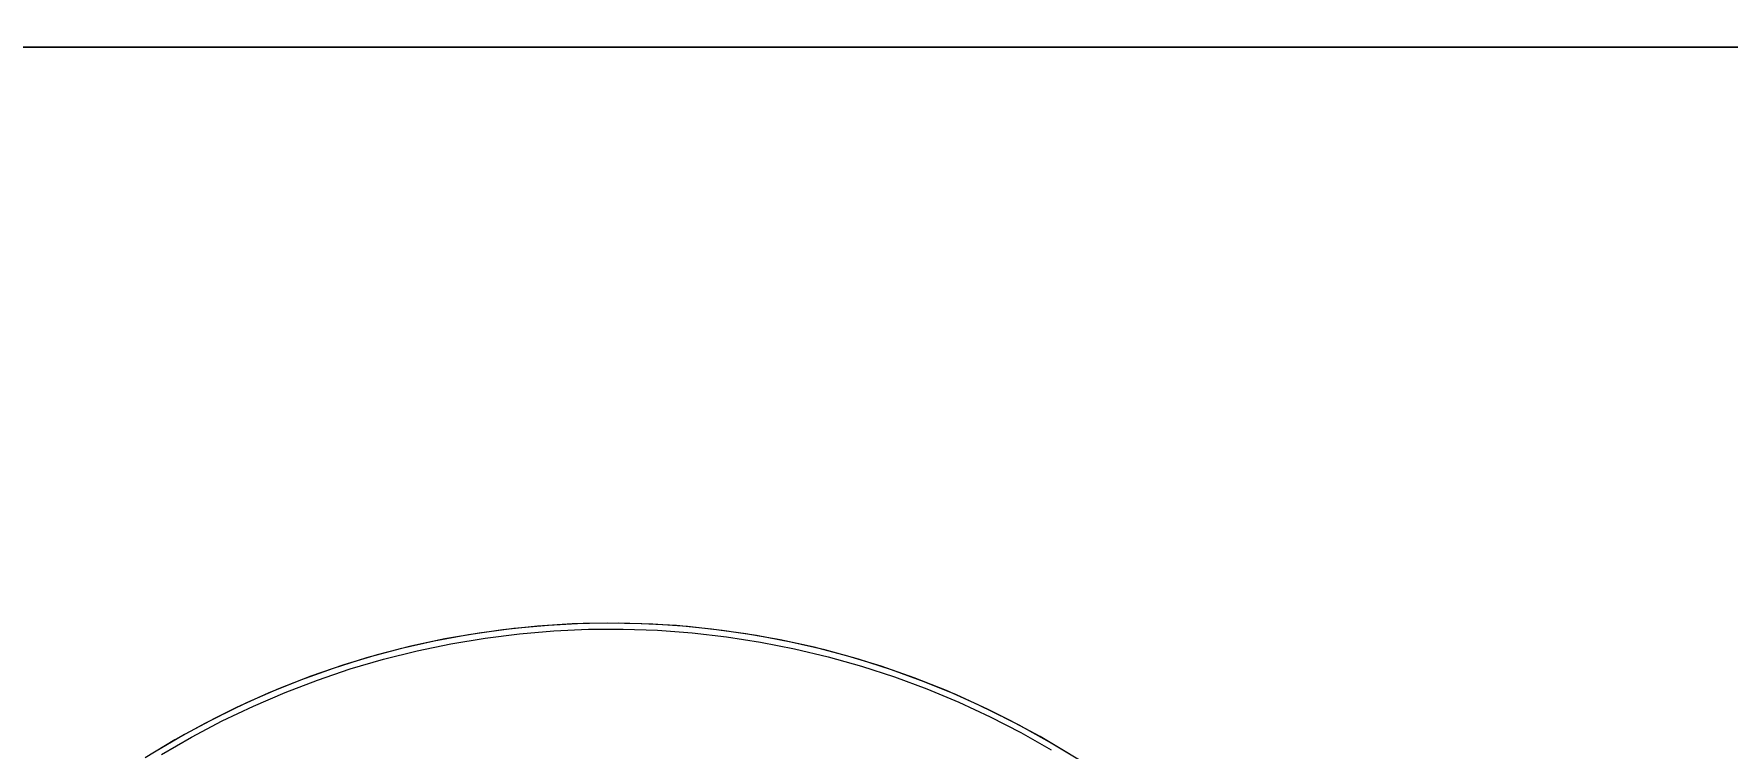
# Model space of a CAD drawing. Header units: millimetres. Extents: x -22227 to 20164, y 15335 to 61747.
# Drawn here: x -6473 to -5887, y 59705 to 59951 of the extents above; entities that cross this region are included whole.
import ezdxf

# ---------------------------------------------------------------- set-up
doc = ezdxf.new("R2010")
doc.units = ezdxf.units.MM
for name, color, linetype, lineweight in [('A-ANNO-DIMS', 7, 'Continuous', 9), ('A-ANNO-DIMS-170', 7, 'Continuous', 9), ('M-EQPM', 7, 'Continuous', 5)]:
    doc.layers.add(name, color=color, linetype=linetype, lineweight=lineweight)
doc.styles.add('Arial_2', font='arial.ttf', dxfattribs={"width": 0.8, "height": 340})
doc.dimstyles.new('AK_DIM_2_0_Arial', dxfattribs={"dimscale": 304.8, "dimtxt": 346.888196, "dimasz": 0.278871, "dimexe": 0.557743, "dimexo": 0.557743, "dimgap": 0.055774, "dimtad": 1, "dimdec": 0, "dimzin": 0, "dimdsep": 46, "dimtxsty": 'Arial_2', "dimblk1": 'OBLIQUE', "dimblk2": 'OBLIQUE', "dimsah": 1, "dimcen": 0.09, "dimadec": 0, "dimazin": 0, "dimtfac": 1, "dimtdec": 4, "dimtix": 1, "dimtmove": 0, "dimatfit": 3, "dimfxl": 1, "dimtvp": 1, "dimtolj": 1, "dimtzin": 0, "dimarcsym": 2})

# ---------------------------------------------------------------- blocks, each defined once
blk = doc.blocks.new('DanNong_VRV - OD-A-1-1235631-MẶT BẰNG BỐ TRÍ THIẾT BỊ')
at = {"layer": 'M-EQPM'}
for p, q in [((-885, 688.22), (655, 688.22)), ((-885, 688.22), (655, 688.22)), ((-876.43, 688.22), (655, 688.22)), ((-846.87, 688.22), (616.87, 688.22)), ((-846.87, 688.22), (585, 688.22)), ((616.87, 688.22), (-846.87, 688.22)), ((616.87, 688.22), (-846.87, 688.22)), ((616.87, 688.22), (-846.87, 688.22)), ((616.87, 688.22), (-846.87, 688.22)), ((616.87, 688.22), (-846.87, 688.22)), ((616.87, 688.22), (-846.87, 688.22)), ((616.87, 688.22), (-846.87, 688.22)), ((616.87, 688.22), (-846.87, 688.22)), ((616.87, 688.22), (-846.87, 688.22)), ((616.87, 688.22), (-846.87, 688.22)), ((-688.5, 688.22), (515.5, 688.22))]:
    blk.add_line(p, q, dxfattribs=at)
at = {"layer": 'M-EQPM', "flags": 128}
for points in [[(-283.58, 443.85), (-293.93, 450), (-304.52, 455.74), (-315.33, 461.04), (-326.34, 465.91), (-337.54, 470.33), (-348.9, 474.3), (-360.42, 477.81), (-372.06, 480.87), (-383.82, 483.45), (-395.68, 485.56), (-407.6, 487.19), (-419.59, 488.35), (-431.61, 489.03), (-443.65, 489.22), (-455.68, 488.93), (-467.7, 488.17), (-479.67, 486.92), (-491.59, 485.19), (-503.42, 482.99), (-515.16, 480.32), (-526.78, 477.18), (-538.27, 473.58), (-549.61, 469.52), (-560.77, 465.01), (-571.74, 460.06), (-582.51, 454.68), (-593.05, 448.87), (-603.36, 442.64)], [(-283.58, 443.85), (-293.93, 450), (-304.52, 455.74), (-315.33, 461.04), (-326.34, 465.91), (-337.54, 470.33), (-348.9, 474.3), (-360.42, 477.81), (-372.06, 480.87), (-383.82, 483.45), (-395.68, 485.56), (-407.6, 487.19), (-419.59, 488.35), (-431.61, 489.03), (-443.65, 489.22), (-455.68, 488.93), (-467.7, 488.17), (-479.67, 486.92), (-491.59, 485.19), (-503.42, 482.99), (-515.16, 480.32), (-526.78, 477.18), (-538.27, 473.58), (-549.61, 469.52), (-560.77, 465.01), (-571.74, 460.06), (-582.51, 454.68), (-593.05, 448.87), (-603.36, 442.64)], [(-280.38, 441.83), (-290.65, 448.11), (-301.16, 453.98), (-311.9, 459.42), (-322.85, 464.42), (-333.99, 468.98), (-345.31, 473.1), (-356.78, 476.76), (-368.39, 479.96), (-380.11, 482.69), (-391.94, 484.95), (-403.84, 486.73), (-415.81, 488.04), (-427.82, 488.86), (-439.86, 489.21), (-451.89, 489.08), (-463.92, 488.46), (-475.91, 487.36), (-487.84, 485.79), (-499.71, 483.74), (-511.48, 481.21), (-523.14, 478.22), (-534.67, 474.76), (-546.06, 470.85), (-557.27, 466.48), (-568.31, 461.67), (-579.14, 456.42), (-589.76, 450.74), (-600.14, 444.64)], [(-597.61, 443.84), (-587.26, 449.84), (-576.68, 455.42), (-565.89, 460.57), (-554.9, 465.29), (-543.73, 469.56), (-532.4, 473.39), (-520.93, 476.75), (-509.32, 479.66), (-497.62, 482.1), (-485.82, 484.07), (-473.96, 485.56), (-462.04, 486.58), (-450.09, 487.13), (-438.13, 487.19), (-426.18, 486.78), (-414.26, 485.89), (-402.38, 484.52), (-390.56, 482.68), (-378.83, 480.36), (-367.19, 477.58), (-355.68, 474.34), (-344.31, 470.64), (-333.1, 466.49), (-322.06, 461.89), (-311.21, 456.85), (-300.57, 451.39), (-290.16, 445.5)], [(-597.61, 443.84), (-587.26, 449.84), (-576.68, 455.42), (-565.89, 460.57), (-554.9, 465.29), (-543.73, 469.56), (-532.4, 473.39), (-520.93, 476.75), (-509.32, 479.66), (-497.62, 482.1), (-485.82, 484.07), (-473.96, 485.56), (-462.04, 486.58), (-450.09, 487.13), (-438.13, 487.19), (-426.18, 486.78), (-414.26, 485.89), (-402.38, 484.52), (-390.56, 482.68), (-378.83, 480.36), (-367.19, 477.58), (-355.68, 474.34), (-344.31, 470.64), (-333.1, 466.49), (-322.06, 461.89), (-311.21, 456.85), (-300.57, 451.39), (-290.16, 445.5)], [(-597.61, 443.84), (-587.26, 449.84), (-576.68, 455.42), (-565.89, 460.57), (-554.9, 465.29), (-543.73, 469.56), (-532.4, 473.39), (-520.93, 476.75), (-509.32, 479.66), (-497.62, 482.1), (-485.82, 484.07), (-473.96, 485.56), (-462.04, 486.58), (-450.09, 487.13), (-438.13, 487.19), (-426.18, 486.78), (-414.26, 485.89), (-402.38, 484.52), (-390.56, 482.68), (-378.83, 480.36), (-367.19, 477.58), (-355.68, 474.34), (-344.31, 470.64), (-333.1, 466.49), (-322.06, 461.89), (-311.21, 456.85), (-300.57, 451.39), (-290.16, 445.5)]]:
    blk.add_lwpolyline(points, dxfattribs=at)
blk = doc.blocks.new('DanNong_VRV - OD-A-1-V174-MẶT BẰNG BỐ TRÍ THIẾT BỊ')
at = {"layer": 'M-EQPM'}
for p, q in [((-885, 688.22), (655, 688.22)), ((-885, 688.22), (655, 688.22)), ((-885, 688.22), (655, 688.22)), ((-885, 688.22), (655, 688.22)), ((-876.43, 688.22), (655, 688.22)), ((-876.43, 688.22), (655, 688.22)), ((-846.87, 688.22), (616.87, 688.22)), ((-846.87, 688.22), (585, 688.22)), ((616.87, 688.22), (-846.87, 688.22)), ((616.87, 688.22), (-846.87, 688.22)), ((616.87, 688.22), (-846.87, 688.22)), ((616.87, 688.22), (-846.87, 688.22)), ((616.87, 688.22), (-846.87, 688.22)), ((616.87, 688.22), (-846.87, 688.22)), ((616.87, 688.22), (-846.87, 688.22)), ((616.87, 688.22), (-846.87, 688.22)), ((616.87, 688.22), (-846.87, 688.22)), ((616.87, 688.22), (-846.87, 688.22)), ((-846.87, 688.22), (616.87, 688.22)), ((-846.87, 688.22), (585, 688.22)), ((616.87, 688.22), (-846.87, 688.22)), ((616.87, 688.22), (-846.87, 688.22)), ((616.87, 688.22), (-846.87, 688.22)), ((616.87, 688.22), (-846.87, 688.22)), ((616.87, 688.22), (-846.87, 688.22)), ((616.87, 688.22), (-846.87, 688.22)), ((616.87, 688.22), (-846.87, 688.22)), ((616.87, 688.22), (-846.87, 688.22)), ((616.87, 688.22), (-846.87, 688.22)), ((616.87, 688.22), (-846.87, 688.22)), ((-688.5, 688.22), (515.5, 688.22)), ((-688.5, 688.22), (515.5, 688.22))]:
    blk.add_line(p, q, dxfattribs=at)
at = {"layer": 'M-EQPM', "flags": 128}
for points in [[(-283.58, 443.85), (-293.93, 450), (-304.52, 455.74), (-315.33, 461.04), (-326.34, 465.91), (-337.54, 470.33), (-348.9, 474.3), (-360.42, 477.81), (-372.06, 480.87), (-383.82, 483.45), (-395.68, 485.56), (-407.6, 487.19), (-419.59, 488.35), (-431.61, 489.03), (-443.65, 489.22), (-455.68, 488.93), (-467.7, 488.17), (-479.67, 486.92), (-491.59, 485.19), (-503.42, 482.99), (-515.16, 480.32), (-526.78, 477.18), (-538.27, 473.58), (-549.61, 469.52), (-560.77, 465.01), (-571.74, 460.06), (-582.51, 454.68), (-593.05, 448.87), (-603.36, 442.64)], [(-283.58, 443.85), (-293.93, 450), (-304.52, 455.74), (-315.33, 461.04), (-326.34, 465.91), (-337.54, 470.33), (-348.9, 474.3), (-360.42, 477.81), (-372.06, 480.87), (-383.82, 483.45), (-395.68, 485.56), (-407.6, 487.19), (-419.59, 488.35), (-431.61, 489.03), (-443.65, 489.22), (-455.68, 488.93), (-467.7, 488.17), (-479.67, 486.92), (-491.59, 485.19), (-503.42, 482.99), (-515.16, 480.32), (-526.78, 477.18), (-538.27, 473.58), (-549.61, 469.52), (-560.77, 465.01), (-571.74, 460.06), (-582.51, 454.68), (-593.05, 448.87), (-603.36, 442.64)], [(-283.58, 443.85), (-293.93, 450), (-304.52, 455.74), (-315.33, 461.04), (-326.34, 465.91), (-337.54, 470.33), (-348.9, 474.3), (-360.42, 477.81), (-372.06, 480.87), (-383.82, 483.45), (-395.68, 485.56), (-407.6, 487.19), (-419.59, 488.35), (-431.61, 489.03), (-443.65, 489.22), (-455.68, 488.93), (-467.7, 488.17), (-479.67, 486.92), (-491.59, 485.19), (-503.42, 482.99), (-515.16, 480.32), (-526.78, 477.18), (-538.27, 473.58), (-549.61, 469.52), (-560.77, 465.01), (-571.74, 460.06), (-582.51, 454.68), (-593.05, 448.87), (-603.36, 442.64)], [(-283.58, 443.85), (-293.93, 450), (-304.52, 455.74), (-315.33, 461.04), (-326.34, 465.91), (-337.54, 470.33), (-348.9, 474.3), (-360.42, 477.81), (-372.06, 480.87), (-383.82, 483.45), (-395.68, 485.56), (-407.6, 487.19), (-419.59, 488.35), (-431.61, 489.03), (-443.65, 489.22), (-455.68, 488.93), (-467.7, 488.17), (-479.67, 486.92), (-491.59, 485.19), (-503.42, 482.99), (-515.16, 480.32), (-526.78, 477.18), (-538.27, 473.58), (-549.61, 469.52), (-560.77, 465.01), (-571.74, 460.06), (-582.51, 454.68), (-593.05, 448.87), (-603.36, 442.64)], [(-280.38, 441.83), (-290.65, 448.11), (-301.16, 453.98), (-311.9, 459.42), (-322.85, 464.42), (-333.99, 468.98), (-345.31, 473.1), (-356.78, 476.76), (-368.39, 479.96), (-380.11, 482.69), (-391.94, 484.95), (-403.84, 486.73), (-415.81, 488.04), (-427.82, 488.86), (-439.86, 489.21), (-451.89, 489.08), (-463.92, 488.46), (-475.91, 487.36), (-487.84, 485.79), (-499.71, 483.74), (-511.48, 481.21), (-523.14, 478.22), (-534.67, 474.76), (-546.06, 470.85), (-557.27, 466.48), (-568.31, 461.67), (-579.14, 456.42), (-589.76, 450.74), (-600.14, 444.64)], [(-280.38, 441.83), (-290.65, 448.11), (-301.16, 453.98), (-311.9, 459.42), (-322.85, 464.42), (-333.99, 468.98), (-345.31, 473.1), (-356.78, 476.76), (-368.39, 479.96), (-380.11, 482.69), (-391.94, 484.95), (-403.84, 486.73), (-415.81, 488.04), (-427.82, 488.86), (-439.86, 489.21), (-451.89, 489.08), (-463.92, 488.46), (-475.91, 487.36), (-487.84, 485.79), (-499.71, 483.74), (-511.48, 481.21), (-523.14, 478.22), (-534.67, 474.76), (-546.06, 470.85), (-557.27, 466.48), (-568.31, 461.67), (-579.14, 456.42), (-589.76, 450.74), (-600.14, 444.64)], [(-597.61, 443.84), (-587.26, 449.84), (-576.68, 455.42), (-565.89, 460.57), (-554.9, 465.29), (-543.73, 469.56), (-532.4, 473.39), (-520.93, 476.75), (-509.32, 479.66), (-497.62, 482.1), (-485.82, 484.07), (-473.96, 485.56), (-462.04, 486.58), (-450.09, 487.13), (-438.13, 487.19), (-426.18, 486.78), (-414.26, 485.89), (-402.38, 484.52), (-390.56, 482.68), (-378.83, 480.36), (-367.19, 477.58), (-355.68, 474.34), (-344.31, 470.64), (-333.1, 466.49), (-322.06, 461.89), (-311.21, 456.85), (-300.57, 451.39), (-290.16, 445.5)], [(-597.61, 443.84), (-587.26, 449.84), (-576.68, 455.42), (-565.89, 460.57), (-554.9, 465.29), (-543.73, 469.56), (-532.4, 473.39), (-520.93, 476.75), (-509.32, 479.66), (-497.62, 482.1), (-485.82, 484.07), (-473.96, 485.56), (-462.04, 486.58), (-450.09, 487.13), (-438.13, 487.19), (-426.18, 486.78), (-414.26, 485.89), (-402.38, 484.52), (-390.56, 482.68), (-378.83, 480.36), (-367.19, 477.58), (-355.68, 474.34), (-344.31, 470.64), (-333.1, 466.49), (-322.06, 461.89), (-311.21, 456.85), (-300.57, 451.39), (-290.16, 445.5)], [(-597.61, 443.84), (-587.26, 449.84), (-576.68, 455.42), (-565.89, 460.57), (-554.9, 465.29), (-543.73, 469.56), (-532.4, 473.39), (-520.93, 476.75), (-509.32, 479.66), (-497.62, 482.1), (-485.82, 484.07), (-473.96, 485.56), (-462.04, 486.58), (-450.09, 487.13), (-438.13, 487.19), (-426.18, 486.78), (-414.26, 485.89), (-402.38, 484.52), (-390.56, 482.68), (-378.83, 480.36), (-367.19, 477.58), (-355.68, 474.34), (-344.31, 470.64), (-333.1, 466.49), (-322.06, 461.89), (-311.21, 456.85), (-300.57, 451.39), (-290.16, 445.5)], [(-597.61, 443.84), (-587.26, 449.84), (-576.68, 455.42), (-565.89, 460.57), (-554.9, 465.29), (-543.73, 469.56), (-532.4, 473.39), (-520.93, 476.75), (-509.32, 479.66), (-497.62, 482.1), (-485.82, 484.07), (-473.96, 485.56), (-462.04, 486.58), (-450.09, 487.13), (-438.13, 487.19), (-426.18, 486.78), (-414.26, 485.89), (-402.38, 484.52), (-390.56, 482.68), (-378.83, 480.36), (-367.19, 477.58), (-355.68, 474.34), (-344.31, 470.64), (-333.1, 466.49), (-322.06, 461.89), (-311.21, 456.85), (-300.57, 451.39), (-290.16, 445.5)], [(-597.61, 443.84), (-587.26, 449.84), (-576.68, 455.42), (-565.89, 460.57), (-554.9, 465.29), (-543.73, 469.56), (-532.4, 473.39), (-520.93, 476.75), (-509.32, 479.66), (-497.62, 482.1), (-485.82, 484.07), (-473.96, 485.56), (-462.04, 486.58), (-450.09, 487.13), (-438.13, 487.19), (-426.18, 486.78), (-414.26, 485.89), (-402.38, 484.52), (-390.56, 482.68), (-378.83, 480.36), (-367.19, 477.58), (-355.68, 474.34), (-344.31, 470.64), (-333.1, 466.49), (-322.06, 461.89), (-311.21, 456.85), (-300.57, 451.39), (-290.16, 445.5)], [(-597.61, 443.84), (-587.26, 449.84), (-576.68, 455.42), (-565.89, 460.57), (-554.9, 465.29), (-543.73, 469.56), (-532.4, 473.39), (-520.93, 476.75), (-509.32, 479.66), (-497.62, 482.1), (-485.82, 484.07), (-473.96, 485.56), (-462.04, 486.58), (-450.09, 487.13), (-438.13, 487.19), (-426.18, 486.78), (-414.26, 485.89), (-402.38, 484.52), (-390.56, 482.68), (-378.83, 480.36), (-367.19, 477.58), (-355.68, 474.34), (-344.31, 470.64), (-333.1, 466.49), (-322.06, 461.89), (-311.21, 456.85), (-300.57, 451.39), (-290.16, 445.5)]]:
    blk.add_lwpolyline(points, dxfattribs=at)
blk = doc.blocks.new('DanNong_VRV - OD-A-1-V179-MẶT BẰNG BỐ TRÍ THIẾT BỊ')
at = {"layer": 'M-EQPM'}
for p, q in [((-885, 688.22), (655, 688.22)), ((-885, 688.22), (655, 688.22)), ((-885, 688.22), (655, 688.22)), ((-885, 688.22), (655, 688.22)), ((-876.43, 688.22), (655, 688.22)), ((-876.43, 688.22), (655, 688.22)), ((-846.87, 688.22), (616.87, 688.22)), ((-846.87, 688.22), (585, 688.22)), ((616.87, 688.22), (-846.87, 688.22)), ((616.87, 688.22), (-846.87, 688.22)), ((616.87, 688.22), (-846.87, 688.22)), ((616.87, 688.22), (-846.87, 688.22)), ((616.87, 688.22), (-846.87, 688.22)), ((616.87, 688.22), (-846.87, 688.22)), ((616.87, 688.22), (-846.87, 688.22)), ((616.87, 688.22), (-846.87, 688.22)), ((616.87, 688.22), (-846.87, 688.22)), ((616.87, 688.22), (-846.87, 688.22)), ((-846.87, 688.22), (616.87, 688.22)), ((-846.87, 688.22), (585, 688.22)), ((616.87, 688.22), (-846.87, 688.22)), ((616.87, 688.22), (-846.87, 688.22)), ((616.87, 688.22), (-846.87, 688.22)), ((616.87, 688.22), (-846.87, 688.22)), ((616.87, 688.22), (-846.87, 688.22)), ((616.87, 688.22), (-846.87, 688.22)), ((616.87, 688.22), (-846.87, 688.22)), ((616.87, 688.22), (-846.87, 688.22)), ((616.87, 688.22), (-846.87, 688.22)), ((616.87, 688.22), (-846.87, 688.22)), ((-688.5, 688.22), (515.5, 688.22)), ((-688.5, 688.22), (515.5, 688.22))]:
    blk.add_line(p, q, dxfattribs=at)
at = {"layer": 'M-EQPM', "flags": 128}
for points in [[(-283.58, 443.85), (-293.93, 450), (-304.52, 455.74), (-315.33, 461.04), (-326.34, 465.91), (-337.54, 470.33), (-348.9, 474.3), (-360.42, 477.81), (-372.06, 480.87), (-383.82, 483.45), (-395.68, 485.56), (-407.6, 487.19), (-419.59, 488.35), (-431.61, 489.03), (-443.65, 489.22), (-455.68, 488.93), (-467.7, 488.17), (-479.67, 486.92), (-491.59, 485.19), (-503.42, 482.99), (-515.16, 480.32), (-526.78, 477.18), (-538.27, 473.58), (-549.61, 469.52), (-560.77, 465.01), (-571.74, 460.06), (-582.51, 454.68), (-593.05, 448.87), (-603.36, 442.64)], [(-283.58, 443.85), (-293.93, 450), (-304.52, 455.74), (-315.33, 461.04), (-326.34, 465.91), (-337.54, 470.33), (-348.9, 474.3), (-360.42, 477.81), (-372.06, 480.87), (-383.82, 483.45), (-395.68, 485.56), (-407.6, 487.19), (-419.59, 488.35), (-431.61, 489.03), (-443.65, 489.22), (-455.68, 488.93), (-467.7, 488.17), (-479.67, 486.92), (-491.59, 485.19), (-503.42, 482.99), (-515.16, 480.32), (-526.78, 477.18), (-538.27, 473.58), (-549.61, 469.52), (-560.77, 465.01), (-571.74, 460.06), (-582.51, 454.68), (-593.05, 448.87), (-603.36, 442.64)], [(-283.58, 443.85), (-293.93, 450), (-304.52, 455.74), (-315.33, 461.04), (-326.34, 465.91), (-337.54, 470.33), (-348.9, 474.3), (-360.42, 477.81), (-372.06, 480.87), (-383.82, 483.45), (-395.68, 485.56), (-407.6, 487.19), (-419.59, 488.35), (-431.61, 489.03), (-443.65, 489.22), (-455.68, 488.93), (-467.7, 488.17), (-479.67, 486.92), (-491.59, 485.19), (-503.42, 482.99), (-515.16, 480.32), (-526.78, 477.18), (-538.27, 473.58), (-549.61, 469.52), (-560.77, 465.01), (-571.74, 460.06), (-582.51, 454.68), (-593.05, 448.87), (-603.36, 442.64)], [(-283.58, 443.85), (-293.93, 450), (-304.52, 455.74), (-315.33, 461.04), (-326.34, 465.91), (-337.54, 470.33), (-348.9, 474.3), (-360.42, 477.81), (-372.06, 480.87), (-383.82, 483.45), (-395.68, 485.56), (-407.6, 487.19), (-419.59, 488.35), (-431.61, 489.03), (-443.65, 489.22), (-455.68, 488.93), (-467.7, 488.17), (-479.67, 486.92), (-491.59, 485.19), (-503.42, 482.99), (-515.16, 480.32), (-526.78, 477.18), (-538.27, 473.58), (-549.61, 469.52), (-560.77, 465.01), (-571.74, 460.06), (-582.51, 454.68), (-593.05, 448.87), (-603.36, 442.64)], [(-280.38, 441.83), (-290.65, 448.11), (-301.16, 453.98), (-311.9, 459.42), (-322.85, 464.42), (-333.99, 468.98), (-345.31, 473.1), (-356.78, 476.76), (-368.39, 479.96), (-380.11, 482.69), (-391.94, 484.95), (-403.84, 486.73), (-415.81, 488.04), (-427.82, 488.86), (-439.86, 489.21), (-451.89, 489.08), (-463.92, 488.46), (-475.91, 487.36), (-487.84, 485.79), (-499.71, 483.74), (-511.48, 481.21), (-523.14, 478.22), (-534.67, 474.76), (-546.06, 470.85), (-557.27, 466.48), (-568.31, 461.67), (-579.14, 456.42), (-589.76, 450.74), (-600.14, 444.64)], [(-280.38, 441.83), (-290.65, 448.11), (-301.16, 453.98), (-311.9, 459.42), (-322.85, 464.42), (-333.99, 468.98), (-345.31, 473.1), (-356.78, 476.76), (-368.39, 479.96), (-380.11, 482.69), (-391.94, 484.95), (-403.84, 486.73), (-415.81, 488.04), (-427.82, 488.86), (-439.86, 489.21), (-451.89, 489.08), (-463.92, 488.46), (-475.91, 487.36), (-487.84, 485.79), (-499.71, 483.74), (-511.48, 481.21), (-523.14, 478.22), (-534.67, 474.76), (-546.06, 470.85), (-557.27, 466.48), (-568.31, 461.67), (-579.14, 456.42), (-589.76, 450.74), (-600.14, 444.64)], [(-597.61, 443.84), (-587.26, 449.84), (-576.68, 455.42), (-565.89, 460.57), (-554.9, 465.29), (-543.73, 469.56), (-532.4, 473.39), (-520.93, 476.75), (-509.32, 479.66), (-497.62, 482.1), (-485.82, 484.07), (-473.96, 485.56), (-462.04, 486.58), (-450.09, 487.13), (-438.13, 487.19), (-426.18, 486.78), (-414.26, 485.89), (-402.38, 484.52), (-390.56, 482.68), (-378.83, 480.36), (-367.19, 477.58), (-355.68, 474.34), (-344.31, 470.64), (-333.1, 466.49), (-322.06, 461.89), (-311.21, 456.85), (-300.57, 451.39), (-290.16, 445.5)], [(-597.61, 443.84), (-587.26, 449.84), (-576.68, 455.42), (-565.89, 460.57), (-554.9, 465.29), (-543.73, 469.56), (-532.4, 473.39), (-520.93, 476.75), (-509.32, 479.66), (-497.62, 482.1), (-485.82, 484.07), (-473.96, 485.56), (-462.04, 486.58), (-450.09, 487.13), (-438.13, 487.19), (-426.18, 486.78), (-414.26, 485.89), (-402.38, 484.52), (-390.56, 482.68), (-378.83, 480.36), (-367.19, 477.58), (-355.68, 474.34), (-344.31, 470.64), (-333.1, 466.49), (-322.06, 461.89), (-311.21, 456.85), (-300.57, 451.39), (-290.16, 445.5)], [(-597.61, 443.84), (-587.26, 449.84), (-576.68, 455.42), (-565.89, 460.57), (-554.9, 465.29), (-543.73, 469.56), (-532.4, 473.39), (-520.93, 476.75), (-509.32, 479.66), (-497.62, 482.1), (-485.82, 484.07), (-473.96, 485.56), (-462.04, 486.58), (-450.09, 487.13), (-438.13, 487.19), (-426.18, 486.78), (-414.26, 485.89), (-402.38, 484.52), (-390.56, 482.68), (-378.83, 480.36), (-367.19, 477.58), (-355.68, 474.34), (-344.31, 470.64), (-333.1, 466.49), (-322.06, 461.89), (-311.21, 456.85), (-300.57, 451.39), (-290.16, 445.5)], [(-597.61, 443.84), (-587.26, 449.84), (-576.68, 455.42), (-565.89, 460.57), (-554.9, 465.29), (-543.73, 469.56), (-532.4, 473.39), (-520.93, 476.75), (-509.32, 479.66), (-497.62, 482.1), (-485.82, 484.07), (-473.96, 485.56), (-462.04, 486.58), (-450.09, 487.13), (-438.13, 487.19), (-426.18, 486.78), (-414.26, 485.89), (-402.38, 484.52), (-390.56, 482.68), (-378.83, 480.36), (-367.19, 477.58), (-355.68, 474.34), (-344.31, 470.64), (-333.1, 466.49), (-322.06, 461.89), (-311.21, 456.85), (-300.57, 451.39), (-290.16, 445.5)], [(-597.61, 443.84), (-587.26, 449.84), (-576.68, 455.42), (-565.89, 460.57), (-554.9, 465.29), (-543.73, 469.56), (-532.4, 473.39), (-520.93, 476.75), (-509.32, 479.66), (-497.62, 482.1), (-485.82, 484.07), (-473.96, 485.56), (-462.04, 486.58), (-450.09, 487.13), (-438.13, 487.19), (-426.18, 486.78), (-414.26, 485.89), (-402.38, 484.52), (-390.56, 482.68), (-378.83, 480.36), (-367.19, 477.58), (-355.68, 474.34), (-344.31, 470.64), (-333.1, 466.49), (-322.06, 461.89), (-311.21, 456.85), (-300.57, 451.39), (-290.16, 445.5)], [(-597.61, 443.84), (-587.26, 449.84), (-576.68, 455.42), (-565.89, 460.57), (-554.9, 465.29), (-543.73, 469.56), (-532.4, 473.39), (-520.93, 476.75), (-509.32, 479.66), (-497.62, 482.1), (-485.82, 484.07), (-473.96, 485.56), (-462.04, 486.58), (-450.09, 487.13), (-438.13, 487.19), (-426.18, 486.78), (-414.26, 485.89), (-402.38, 484.52), (-390.56, 482.68), (-378.83, 480.36), (-367.19, 477.58), (-355.68, 474.34), (-344.31, 470.64), (-333.1, 466.49), (-322.06, 461.89), (-311.21, 456.85), (-300.57, 451.39), (-290.16, 445.5)]]:
    blk.add_lwpolyline(points, dxfattribs=at)
blk = doc.blocks.new('AK-SGS-M3-Hrvt_rvt-1-MẶT BẰNG BỐ TRÍ THIẾT BỊ')
at = {"layer": 'M-EQPM', "lineweight": 9}
for name in ['DanNong_VRV - OD-A-1-1235631-MẶT BẰNG BỐ TRÍ THIẾT BỊ', 'DanNong_VRV - OD-A-1-V174-MẶT BẰNG BỐ TRÍ THIẾT BỊ', 'DanNong_VRV - OD-A-1-V179-MẶT BẰNG BỐ TRÍ THIẾT BỊ']:
    blk.add_blockref(name, (-5830.9, 59258.71), dxfattribs=at)
blk = doc.blocks.new('DIMBLOCK12-MẶT BẰNG BỐ TRÍ THIẾT BỊ')
at = {"layer": 'A-ANNO-DIMS-170'}
for p, q in [((-20048.59, 59519.25), (-20048.59, 59689.25)), ((10901.41, 59519.25), (10901.41, 59689.25)), ((-20048.59, 59519.25), (-20006.09, 59561.75)), ((10901.41, 59519.25), (10943.91, 59561.75)), ((-20048.59, 59519.25), (-20091.09, 59476.75)), ((-20048.59, 59519.25), (10901.41, 59519.25)), ((-20048.59, 59519.25), (-20048.59, 59409.35)), ((10901.41, 59519.25), (10858.91, 59476.75)), ((10901.41, 59519.25), (10901.41, 59409.35))]:
    blk.add_line(p, q, dxfattribs=at)
at = {"layer": 'A-ANNO-DIMS-170', "color": 0, "insert": (-5093.92, 59977.64), "char_height": 340, "width": 1248.7975, "attachment_point": 1, "line_spacing_factor": 0.941778, "style": 'Arial_2'}
blk.add_mtext('30950', dxfattribs=at)
blk = doc.blocks.new('_Oblique')
at = {"color": 0, "linetype": 'ByBlock', "lineweight": -2}
blk.add_line((-0.5, -0.5), (0.5, 0.5), dxfattribs=at)

msp = doc.modelspace()

# ---------------------------------------------------------------- block references
at = {"lineweight": 5}
msp.add_blockref('AK-SGS-M3-Hrvt_rvt-1-MẶT BẰNG BỐ TRÍ THIẾT BỊ', (0, 0), dxfattribs=at)

# ---------------------------------------------------------------- dimensions: what is measured, and where the dimension line sits
at = {"layer": 'A-ANNO-DIMS'}
dim = msp.add_linear_dim(base=(10901.41, 59519.25), p1=(-20048.59, 59579.35), p2=(10901.41, 59579.35), dimstyle='AK_DIM_2_0_Arial', override={"dimpost": '<>', "dimfxl": 30950}, dxfattribs=at)
dim.commit()
dim.dimension.update_dxf_attribs({"geometry": 'DIMBLOCK12-MẶT BẰNG BỐ TRÍ THIẾT BỊ', "text_midpoint": (-4573.59, 59709.96)})

doc.saveas('drawing.dxf')
